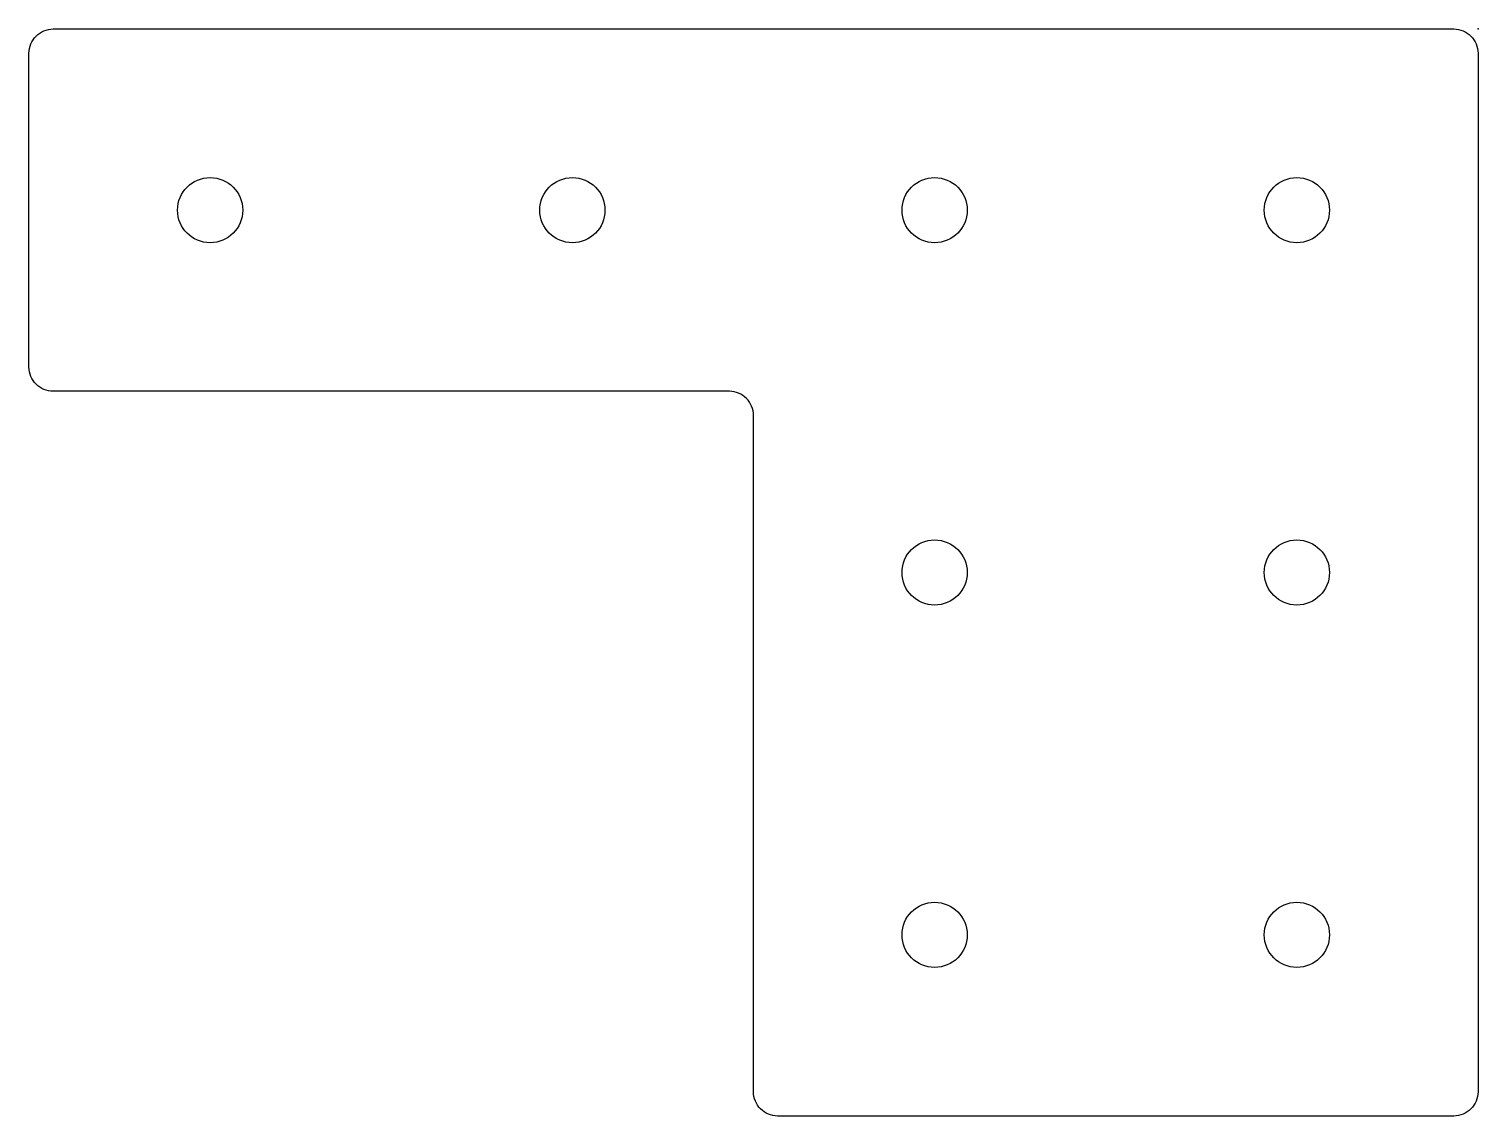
# Model space of a CAD drawing. Header units: millimetres. Extents: x -120 to 0, y -90 to 0.
import ezdxf

# ---------------------------------------------------------------- set-up
doc = ezdxf.new("R2010")
doc.units = ezdxf.units.MM
doc.layers.get('0').update_dxf_attribs({"linetype": 'CONTINUOUS'})

msp = doc.modelspace()

# ---------------------------------------------------------------- linework, layer by layer
msp.add_lwpolyline([(-60, -32, 0.414214), (-62, -30), (-118, -30, -0.414214), (-120, -28), (-120, -2, -0.414214), (-118, 0), (-2, 0, -0.414214), (0, -2), (0, -88, -0.414214), (-2, -90), (-58, -90, -0.414214), (-60, -88)], format="xyb", close=True)
for centre in [(-105, -15), (-75, -15), (-45, -15), (-15, -15), (-45, -45), (-15, -45), (-45, -75), (-15, -75)]:
    msp.add_circle(centre, 2.7)
msp.add_point((0, 0))

doc.saveas('drawing.dxf')
